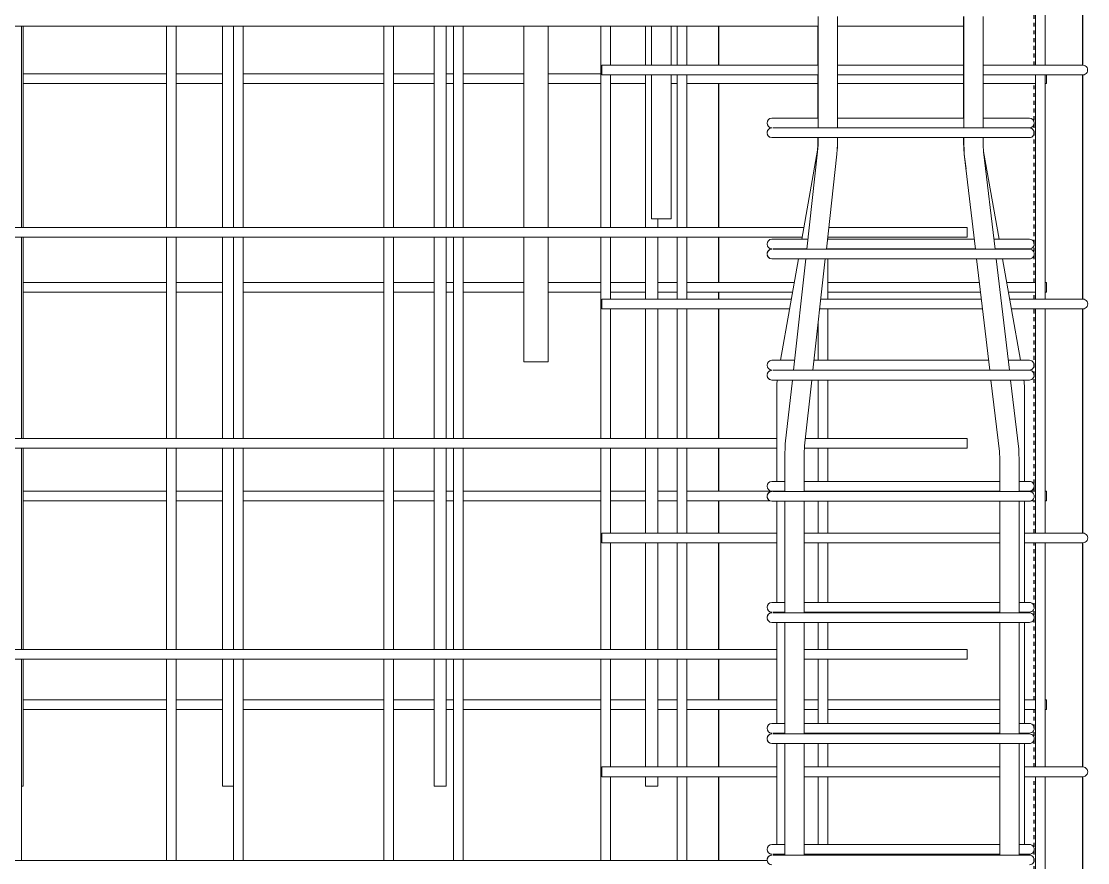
# Model space of a CAD drawing. Header units: millimetres. Extents: x -12508 to 11584, y -2169 to 13538.
# Drawn here: x -9260 to -8382, y 2288 to 2980 of the extents above; entities that cross this region are included whole.
import ezdxf

# ---------------------------------------------------------------- set-up
doc = ezdxf.new("R2010")
doc.units = ezdxf.units.MM
doc.linetypes.add('Dash', pattern=[6.36, 3.18, -3.18])
for name, color, linetype, lineweight in [('A-WALL', 113, 'Continuous', 25), ('A-WALL-HDLN', 110, 'Dash', 25), ('S-COLS', 52, 'Continuous', 18), ('S-RBAR', 171, 'Continuous', 18)]:
    doc.layers.add(name, color=color, linetype=linetype, lineweight=lineweight)

msp = doc.modelspace()

# ---------------------------------------------------------------- linework, layer by layer
at = {"layer": 'A-WALL'}
for p, q in [((-8385.60868, 2943.84426), (-8385.60969, 3039.84559)), ((-8685.62473, 2975.94927), (-8685.6244, 2943.84123)), ((-8385.60667, 2751.34426), (-8385.6086, 2935.84401)), ((-8685.62424, 2928.80605), (-8685.623, 2810.30495)), ((-8685.62292, 2802.30495), (-8685.62253, 2765.04743)), ((-8685.62245, 2757.04743), (-8685.62239, 2751.34123)), ((-8685.6223, 2743.34077), (-8685.62119, 2636.66063)), ((-8385.60466, 2558.84426), (-8385.60659, 2743.34401)), ((-8685.6211, 2628.66063), (-8685.62073, 2593.28881)), ((-8685.62065, 2585.28881), (-8685.62037, 2558.84123)), ((-8685.62029, 2550.84077), (-8685.61937, 2463.01631)), ((-8385.60265, 2366.34426), (-8385.60458, 2550.84401)), ((-8685.61929, 2455.01631), (-8685.61894, 2421.53019)), ((-8685.61886, 2413.53019), (-8685.61836, 2366.34123)), ((-8685.61828, 2358.34077), (-8685.61756, 2289.37199)), ((-8385.60064, 2173.84426), (-8385.60257, 2358.34401))]:
    msp.add_line(p, q, dxfattribs=at)
at = {"layer": 'A-WALL-HDLN'}
for p, q in [((-8425.6107, 2943.84394), (-8425.6117, 3039.84412)), ((-8425.60883, 2765.05015), (-8425.61054, 2928.80877)), ((-8425.60868, 2751.34394), (-8425.60874, 2757.05015)), ((-8425.60703, 2593.29152), (-8425.6086, 2743.34349)), ((-8425.60667, 2558.84394), (-8425.60695, 2585.29152)), ((-8425.60524, 2421.5329), (-8425.60659, 2550.84349)), ((-8425.60466, 2366.34394), (-8425.60515, 2413.5329)), ((-8425.60344, 2249.77428), (-8425.60458, 2358.34349))]:
    msp.add_line(p, q, dxfattribs=at)
at = {"layer": 'S-COLS'}
for p, q in [((-8385.60868, 2943.84426), (-8385.60969, 3039.84559)), ((-8385.60667, 2751.34426), (-8385.6086, 2935.84401)), ((-8385.60466, 2558.84426), (-8385.60659, 2743.34401)), ((-8385.60265, 2366.34426), (-8385.60458, 2550.84401)), ((-8385.60064, 2173.84426), (-8385.60257, 2358.34401))]:
    msp.add_line(p, q, dxfattribs=at)
at = {"layer": 'S-RBAR'}
for p, q in [((-8424.66629, 2943.84395), (-8424.67346, 3629.8433)), ((-8416.66629, 2943.84404), (-8416.67346, 3629.84338)), ((-8603.63107, 2892.22141), (-8603.63203, 2983.95108)), ((-8587.63107, 2892.22158), (-8587.63203, 2983.95116)), ((-8587.53242, 2900.23195), (-8587.5333, 2983.95116)), ((-8483.73242, 2900.23303), (-8483.7333, 2983.95238)), ((-8483.63107, 2892.22266), (-8483.63203, 2983.95238)), ((-8467.63107, 2892.22283), (-8467.63203, 2983.95255)), ((-8603.63194, 2975.95013), (-9815.62744, 2975.93747)), ((-9259.6258, 2810.29896), (-9259.62753, 2975.94328)), ((-9258.10801, 2810.29897), (-9258.10974, 2975.94329)), ((-9140.14602, 2810.3002), (-9140.14775, 2975.94453)), ((-9132.14602, 2810.30029), (-9132.14775, 2975.94461)), ((-9093.9423, 2810.30069), (-9093.94403, 2975.94501)), ((-9084.95914, 2810.30078), (-9084.96087, 2975.9451)), ((-9076.95914, 2810.30086), (-9076.96087, 2975.94519)), ((-8961.27574, 2810.30207), (-8961.27747, 2975.94639)), ((-8953.27574, 2810.30216), (-8953.27747, 2975.94648)), ((-8919.7766, 2810.30251), (-8919.77833, 2975.94683)), ((-8909.7766, 2810.30261), (-8909.77833, 2975.94693)), ((-8903.85497, 2810.30267), (-8903.8567, 2975.94699)), ((-8895.85497, 2810.30276), (-8895.8567, 2975.94708)), ((-8845.80408, 2810.30328), (-8845.80581, 2975.9476)), ((-8825.80408, 2810.30349), (-8825.80581, 2975.94781)), ((-8782.40546, 2810.30394), (-8782.40719, 2975.94826)), ((-8774.40686, 2943.8403), (-8774.40719, 2975.94835)), ((-8745.61229, 2943.8406), (-8745.61262, 2975.94865)), ((-8740.63412, 2943.84065), (-8740.63446, 2975.9487)), ((-8724.63412, 2943.84082), (-8724.63446, 2975.94887)), ((-8719.6272, 2943.84087), (-8719.62753, 2975.94892)), ((-8711.6272, 2943.84095), (-8711.62753, 2975.949)), ((-8603.73415, 2943.84208), (-8603.73449, 2975.95013)), ((-8483.73321, 2975.95138), (-8587.53321, 2975.9503)), ((-8781.61109, 2943.84022), (-8603.63161, 2943.84208)), ((-8781.611, 2935.84022), (-8781.61109, 2943.84022)), ((-8587.53288, 2943.84225), (-8483.73288, 2943.84334)), ((-8467.63161, 2943.8435), (-8405.61109, 2943.84415)), ((-9140.14734, 2936.8013), (-9258.10933, 2936.80007)), ((-9093.94384, 2936.80178), (-9132.14734, 2936.80138)), ((-8961.27706, 2936.80317), (-9076.96046, 2936.80196)), ((-8919.77814, 2936.8036), (-8953.27706, 2936.80325)), ((-8903.85629, 2936.80377), (-8909.77792, 2936.80371)), ((-8845.80541, 2936.80438), (-8895.85629, 2936.80385)), ((-8782.40678, 2936.80504), (-8825.80541, 2936.80458)), ((-8781.611, 2935.84022), (-8603.63152, 2935.84208)), ((-8774.40546, 2810.30403), (-8774.40677, 2935.83985)), ((-8745.61089, 2810.30433), (-8745.6122, 2935.84015)), ((-8740.6328, 2817.34049), (-8740.63404, 2935.84065)), ((-8724.6328, 2817.34066), (-8724.63404, 2935.84082)), ((-8719.6258, 2810.3046), (-8719.62711, 2935.84087)), ((-8711.6258, 2810.30468), (-8711.62711, 2935.84095)), ((-8603.7337, 2900.23178), (-8603.73407, 2935.84208)), ((-8587.5328, 2935.84225), (-8483.7328, 2935.84334)), ((-8467.63152, 2935.8435), (-8405.611, 2935.84415)), ((-8424.66428, 2751.34395), (-8424.66621, 2935.8435)), ((-8416.66428, 2751.34404), (-8416.66621, 2935.84358)), ((-8415.62855, 2935.84359), (-8415.62848, 2928.80887)), ((-9140.14726, 2928.8013), (-9258.10924, 2928.80007)), ((-9093.94376, 2928.80178), (-9132.14726, 2928.80138)), ((-8961.27698, 2928.80317), (-9076.96037, 2928.80196)), ((-8919.77805, 2928.8036), (-8953.27698, 2928.80325)), ((-8903.85621, 2928.80377), (-8909.77783, 2928.80371)), ((-8845.80532, 2928.80438), (-8895.85621, 2928.80385)), ((-8782.4067, 2928.80504), (-8825.80532, 2928.80458)), ((-8745.61235, 2928.80542), (-8774.4067, 2928.80512)), ((-8719.62704, 2928.80569), (-8724.63397, 2928.80564)), ((-8604.18571, 2928.8069), (-8711.62704, 2928.80578)), ((-8483.73399, 2928.80816), (-8587.53272, 2928.80707)), ((-8424.66614, 2928.80878), (-8467.63145, 2928.80833)), ((-8415.62848, 2928.80887), (-8416.66614, 2928.80886)), ((-8621.62606, 2900.23159), (-8603.63115, 2900.23178)), ((-8587.63115, 2900.23195), (-8483.63115, 2900.23303)), ((-8467.63115, 2900.2332), (-8449.62606, 2900.23339)), ((-8449.62437, 2892.22302), (-8621.62437, 2892.22122)), ((-8449.62428, 2884.22302), (-8621.62428, 2884.22122)), ((-8603.73347, 2878.48512), (-8603.73353, 2884.22106)), ((-8603.63092, 2878.48628), (-8603.63098, 2884.22136)), ((-8587.63092, 2878.48645), (-8587.63098, 2884.22144)), ((-8587.53221, 2879.62013), (-8587.53226, 2884.22144)), ((-8483.7322, 2878.48695), (-8483.73226, 2884.22266)), ((-8483.63092, 2878.48753), (-8483.63098, 2884.22266)), ((-8467.63092, 2878.4877), (-8467.63098, 2884.22283)), ((-8616.96734, 2800.62107), (-8604.0183, 2874.06321)), ((-8612.83316, 2792.49159), (-8603.96448, 2872.42265)), ((-8604.00084, 2874.06321), (-8603.73491, 2878.11051)), ((-8603.96448, 2872.42265), (-8603.63223, 2878.10487)), ((-8603.73491, 2878.11051), (-8603.73347, 2878.48512)), ((-8603.63223, 2878.10487), (-8603.63092, 2878.48628)), ((-8588.06207, 2870.65822), (-8587.8465, 2874.57233)), ((-8587.8465, 2874.57233), (-8587.63092, 2878.48645)), ((-8483.40001, 2874.54587), (-8483.63092, 2878.48753)), ((-8483.24222, 2870.55067), (-8483.40801, 2873.22889)), ((-8483.1691, 2870.60422), (-8483.40001, 2874.54587)), ((-8467.62954, 2878.10977), (-8467.63092, 2878.4877)), ((-8467.27934, 2872.47918), (-8467.62954, 2878.10977)), ((-8457.84116, 2792.49321), (-8467.27934, 2872.47918)), ((-8454.49542, 2800.62276), (-8467.24599, 2872.93038)), ((-8596.73496, 2792.49176), (-8588.06207, 2870.65822)), ((-8481.76228, 2858.68176), (-8483.24222, 2870.55067)), ((-8473.95214, 2792.49304), (-8483.1691, 2870.60422)), ((-8615.25979, 2810.30569), (-9815.62571, 2810.29315)), ((-8724.6328, 2817.34066), (-8740.6328, 2817.34049)), ((-8735.61089, 2810.30443), (-8735.61096, 2817.34017)), ((-8480.84016, 2810.30709), (-8594.75841, 2810.3059)), ((-8480.84016, 2810.30709), (-8480.84007, 2802.30709)), ((-8616.67032, 2802.30567), (-9815.62563, 2802.29315)), ((-9259.62399, 2636.65463), (-9259.62572, 2802.29896)), ((-9258.10619, 2636.65465), (-9258.10792, 2802.29897)), ((-9140.14421, 2636.65588), (-9140.14594, 2802.3002)), ((-9132.14421, 2636.65597), (-9132.14594, 2802.30029)), ((-9093.94049, 2636.65636), (-9093.94222, 2802.30069)), ((-9084.95732, 2636.65646), (-9084.95905, 2802.30078)), ((-9076.95732, 2636.65654), (-9076.95905, 2802.30086)), ((-8961.27393, 2636.65775), (-8961.27566, 2802.30207)), ((-8953.27393, 2636.65783), (-8953.27566, 2802.30216)), ((-8919.77478, 2636.65818), (-8919.77651, 2802.30251)), ((-8909.77478, 2636.65829), (-8909.77651, 2802.30261)), ((-8903.85315, 2636.65835), (-8903.85489, 2802.30267)), ((-8895.85315, 2636.65843), (-8895.85489, 2802.30276)), ((-8845.80293, 2699.8392), (-8845.804, 2802.30328)), ((-8825.80293, 2699.83941), (-8825.804, 2802.30349)), ((-8782.40365, 2636.65962), (-8782.40538, 2802.30394)), ((-8774.40484, 2751.3403), (-8774.40538, 2802.30403)), ((-8745.61027, 2751.3406), (-8745.61081, 2802.30433)), ((-8735.61027, 2751.3407), (-8735.61081, 2802.30443)), ((-8719.62519, 2751.34087), (-8719.62572, 2802.3046)), ((-8711.62519, 2751.34095), (-8711.62572, 2802.30468)), ((-8480.84007, 2802.30709), (-8595.64604, 2802.30589)), ((-8595.53508, 2800.62129), (-8595.5351, 2802.30589)), ((-8621.62502, 2800.62102), (-8611.93116, 2800.62112)), ((-8621.62493, 2792.62102), (-8612.81879, 2792.62111)), ((-8449.62333, 2792.4933), (-8621.62333, 2792.4915)), ((-8596.72059, 2792.62128), (-8473.96743, 2792.62256)), ((-8595.83295, 2800.62129), (-8474.91141, 2800.62255)), ((-8458.80042, 2800.62272), (-8449.62502, 2800.62282)), ((-8457.85644, 2792.62273), (-8449.62493, 2792.62282)), ((-8634.53034, 2701.01028), (-8619.81129, 2784.49125)), ((-8623.89859, 2692.76175), (-8613.7208, 2784.49156)), ((-8449.62324, 2784.4933), (-8621.62324, 2784.4915)), ((-8607.80039, 2692.76192), (-8597.6226, 2784.49167)), ((-8595.53456, 2751.34217), (-8595.53491, 2784.49168)), ((-8462.18425, 2692.76344), (-8473.00816, 2784.49305)), ((-8446.07327, 2692.7636), (-8456.89718, 2784.49322)), ((-8436.93035, 2701.01235), (-8451.65118, 2784.49327)), ((-9140.14555, 2765.04268), (-9258.10753, 2765.04145)), ((-9140.14547, 2757.04268), (-9258.10745, 2757.04145)), ((-9093.94205, 2765.04316), (-9132.14555, 2765.04276)), ((-9093.94196, 2757.04316), (-9132.14547, 2757.04276)), ((-8961.27527, 2765.04455), (-9076.95866, 2765.04334)), ((-8961.27518, 2757.04455), (-9076.95858, 2757.04334)), ((-8919.77634, 2765.04498), (-8953.27527, 2765.04463)), ((-8919.77626, 2757.04498), (-8953.27518, 2757.04463)), ((-8903.8545, 2765.04515), (-8909.77612, 2765.04509)), ((-8903.85441, 2757.04515), (-8909.77604, 2757.04509)), ((-8845.80361, 2765.04575), (-8895.8545, 2765.04523)), ((-8845.80353, 2757.04575), (-8895.85441, 2757.04523)), ((-8782.40499, 2765.04642), (-8825.80361, 2765.04596)), ((-8782.4049, 2757.04642), (-8825.80353, 2757.04596)), ((-8745.61064, 2765.0468), (-8774.40499, 2765.0465)), ((-8745.61055, 2757.0468), (-8774.4049, 2757.0465)), ((-8719.62533, 2765.04707), (-8735.61042, 2765.04691)), ((-8719.62525, 2757.04707), (-8735.61033, 2757.04691)), ((-8623.23944, 2765.04808), (-8711.62533, 2765.04716)), ((-8624.64997, 2757.04807), (-8711.62525, 2757.04716)), ((-8470.71388, 2765.04967), (-8595.53471, 2765.04837)), ((-8469.7699, 2757.04968), (-8595.53462, 2757.04837)), ((-8424.66443, 2765.05015), (-8448.22259, 2765.04991)), ((-8424.66434, 2757.05015), (-8446.81189, 2757.04992)), ((-8415.62676, 2765.05025), (-8416.66443, 2765.05024)), ((-8415.62668, 2757.05025), (-8416.66434, 2757.05024)), ((-8415.62676, 2765.05025), (-8415.62668, 2757.05025)), ((-8781.60908, 2751.34022), (-8625.65607, 2751.34185)), ((-8781.60899, 2743.34022), (-8781.60908, 2751.34022)), ((-8601.30068, 2751.34211), (-8469.09658, 2751.34349)), ((-8445.80567, 2751.34373), (-8405.60908, 2751.34415)), ((-8781.60899, 2743.34022), (-8627.0666, 2743.34184)), ((-8774.40365, 2636.6597), (-8774.40476, 2743.33985)), ((-8745.60908, 2636.66), (-8745.61019, 2743.34015)), ((-8735.60908, 2636.66011), (-8735.61019, 2743.34025)), ((-8719.62399, 2636.66028), (-8719.6251, 2743.34087)), ((-8711.62399, 2636.66036), (-8711.6251, 2743.34095)), ((-8602.18831, 2743.3421), (-8468.1526, 2743.3435)), ((-8595.53404, 2701.01072), (-8595.53448, 2743.34171)), ((-8444.19592, 2743.34375), (-8405.60899, 2743.34415)), ((-8424.66227, 2558.84395), (-8424.6642, 2743.3435)), ((-8416.66227, 2558.84404), (-8416.6642, 2743.34358)), ((-8603.53404, 2701.01064), (-8603.53435, 2731.21059)), ((-8825.80293, 2699.83941), (-8845.80293, 2699.8392)), ((-8606.88517, 2701.0106), (-8463.15758, 2701.0121)), ((-8449.62228, 2692.76357), (-8621.62228, 2692.76178)), ((-8607.7728, 2693.01059), (-8462.21359, 2693.01211)), ((-8637.5293, 2601.39966), (-8637.53012, 2679.79693)), ((-8630.60506, 2632.31812), (-8624.78623, 2684.76174)), ((-8449.6222, 2684.76357), (-8621.6222, 2684.76178)), ((-8614.70265, 2630.55368), (-8608.68803, 2684.76188)), ((-8603.53337, 2636.66149), (-8603.53387, 2684.76162)), ((-8595.53337, 2636.66157), (-8595.53387, 2684.76196)), ((-8454.29057, 2625.86666), (-8461.24027, 2684.76345)), ((-8438.40081, 2627.74162), (-8445.12928, 2684.76361)), ((-8433.7293, 2601.40178), (-8433.73011, 2678.6648)), ((-8637.52967, 2636.66113), (-9815.6239, 2636.64882)), ((-8480.83834, 2636.66277), (-8614.02497, 2636.66138)), ((-8480.83834, 2636.66277), (-8480.83826, 2628.66277)), ((-8637.52959, 2628.66113), (-9815.62381, 2628.64882)), ((-9259.62217, 2463.01031), (-9259.6239, 2628.65463)), ((-9258.10438, 2463.01033), (-9258.10611, 2628.65465)), ((-9140.14239, 2463.01156), (-9140.14412, 2628.65588)), ((-9132.14239, 2463.01164), (-9132.14412, 2628.65597)), ((-9093.93867, 2463.01204), (-9093.9404, 2628.65636)), ((-9084.95551, 2463.01214), (-9084.95724, 2628.65646)), ((-9076.95551, 2463.01222), (-9076.95724, 2628.65654)), ((-8961.27211, 2463.01343), (-8961.27384, 2628.65775)), ((-8953.27211, 2463.01351), (-8953.27384, 2628.65783)), ((-8919.77297, 2463.01386), (-8919.7747, 2628.65818)), ((-8909.77297, 2463.01397), (-8909.7747, 2628.65829)), ((-8903.85134, 2463.01403), (-8903.85307, 2628.65835)), ((-8895.85134, 2463.01411), (-8895.85307, 2628.65843)), ((-8782.40183, 2463.0153), (-8782.40356, 2628.65962)), ((-8774.40283, 2558.8403), (-8774.40356, 2628.6597)), ((-8745.60826, 2558.8406), (-8745.60899, 2628.66)), ((-8735.60826, 2558.8407), (-8735.60899, 2628.66011)), ((-8719.62317, 2558.84087), (-8719.6239, 2628.66028)), ((-8711.62317, 2558.84095), (-8711.6239, 2628.66036)), ((-8631.03621, 2624.48988), (-8630.82064, 2628.404)), ((-8630.82064, 2628.404), (-8630.60506, 2632.31812)), ((-8615.03621, 2624.49005), (-8614.74288, 2630.17912)), ((-8480.83826, 2628.66277), (-8614.82114, 2628.66137)), ((-8614.74288, 2630.17912), (-8614.70265, 2630.55368)), ((-8603.533, 2601.40006), (-8603.53328, 2628.66149)), ((-8595.533, 2601.40015), (-8595.53328, 2628.66157)), ((-8454.24817, 2625.49549), (-8454.29057, 2625.86666)), ((-8453.93898, 2619.85813), (-8454.24817, 2625.49549)), ((-8438.16989, 2623.79996), (-8438.40081, 2627.74162)), ((-8631.03588, 2593.03194), (-8631.03621, 2624.48988)), ((-8615.03588, 2593.03213), (-8615.03621, 2624.49005)), ((-8453.9387, 2593.03381), (-8453.93898, 2619.85813)), ((-8437.93898, 2619.8583), (-8438.16989, 2623.79996)), ((-8437.9387, 2593.03395), (-8437.93898, 2619.8583)), ((-8615.03597, 2601.39994), (-8453.93879, 2601.40163)), ((-9140.14375, 2593.28406), (-9258.10574, 2593.28283)), ((-9093.94025, 2593.28454), (-9132.14375, 2593.28414)), ((-8961.27347, 2593.28593), (-9076.95687, 2593.28472)), ((-8919.77455, 2593.28636), (-8953.27347, 2593.28601)), ((-8903.8527, 2593.28653), (-8909.77433, 2593.28647)), ((-8782.40319, 2593.2878), (-8895.8527, 2593.28661)), ((-8745.60884, 2593.28818), (-8774.40319, 2593.28788)), ((-8719.62353, 2593.28845), (-8735.60862, 2593.28829)), ((-8637.52922, 2593.28931), (-8711.62353, 2593.28854)), ((-8449.62124, 2593.03385), (-8621.62124, 2593.03206)), ((-8615.03588, 2593.39994), (-8453.93871, 2593.40163)), ((-8603.53291, 2593.28967), (-8615.03588, 2593.28955)), ((-8453.93871, 2593.29123), (-8595.53291, 2593.28975)), ((-8424.66263, 2593.29153), (-8433.72922, 2593.29144)), ((-8415.62497, 2593.29163), (-8416.66263, 2593.29162)), ((-8415.62497, 2593.29163), (-8415.62489, 2585.29163)), ((-9140.14367, 2585.28406), (-9258.10565, 2585.28283)), ((-9093.94017, 2585.28454), (-9132.14367, 2585.28414)), ((-8961.27339, 2585.28593), (-9076.95678, 2585.28472)), ((-8919.77446, 2585.28636), (-8953.27339, 2585.28601)), ((-8903.85262, 2585.28653), (-8909.77424, 2585.28647)), ((-8782.40311, 2585.2878), (-8895.85262, 2585.28661)), ((-8745.60876, 2585.28818), (-8774.40311, 2585.28788)), ((-8719.62345, 2585.28845), (-8735.60854, 2585.28829)), ((-8642.95618, 2585.28925), (-8711.62345, 2585.28854)), ((-8637.52826, 2501.78909), (-8637.52913, 2585.03172)), ((-8631.03484, 2493.30222), (-8631.0358, 2585.03194)), ((-8449.62116, 2585.03385), (-8621.62116, 2585.03206)), ((-8615.03484, 2493.3024), (-8615.0358, 2585.03211)), ((-8603.53255, 2558.84208), (-8603.53283, 2585.0319)), ((-8595.53255, 2558.84217), (-8595.53283, 2585.03224)), ((-8453.93766, 2493.30409), (-8453.93862, 2585.03381)), ((-8437.93766, 2493.30423), (-8437.93862, 2585.03395)), ((-8433.72826, 2501.79121), (-8433.72913, 2585.03397)), ((-8424.66255, 2585.29153), (-8428.29344, 2585.2915)), ((-8415.62489, 2585.29163), (-8416.66255, 2585.29162)), ((-8781.60706, 2558.84022), (-8637.52886, 2558.84173)), ((-8781.60698, 2550.84022), (-8781.60706, 2558.84022)), ((-8615.03552, 2558.84196), (-8453.93835, 2558.84365)), ((-8433.72886, 2558.84386), (-8405.60706, 2558.84415)), ((-8781.60698, 2550.84022), (-8637.52877, 2550.84173)), ((-8774.40183, 2463.01538), (-8774.40275, 2550.83985)), ((-8745.60726, 2463.01568), (-8745.60818, 2550.84015)), ((-8735.60726, 2463.01579), (-8735.60818, 2550.84025)), ((-8719.62217, 2463.01595), (-8719.62309, 2550.84087)), ((-8711.62217, 2463.01604), (-8711.62309, 2550.84095)), ((-8615.03544, 2550.84196), (-8453.93826, 2550.84365)), ((-8603.53196, 2501.78949), (-8603.53247, 2550.84163)), ((-8595.53196, 2501.78957), (-8595.53247, 2550.84171)), ((-8433.72877, 2550.84386), (-8405.60698, 2550.84415)), ((-8424.66026, 2366.34395), (-8424.66219, 2550.8435)), ((-8416.66026, 2366.34404), (-8416.66219, 2550.84358)), ((-8637.52817, 2493.30212), (-8637.52818, 2493.78909)), ((-8615.03493, 2501.78937), (-8453.93775, 2501.79105)), ((-8615.03484, 2493.78937), (-8453.93767, 2493.79105)), ((-8603.53187, 2493.30252), (-8603.53187, 2493.78914)), ((-8595.53187, 2493.30261), (-8595.53187, 2493.78957)), ((-8433.72817, 2493.30425), (-8433.72818, 2493.79121)), ((-8637.52722, 2402.17852), (-8637.52809, 2485.302)), ((-8631.0338, 2393.5725), (-8631.03475, 2485.30222)), ((-8449.6202, 2493.30413), (-8621.6202, 2493.30233)), ((-8449.62012, 2485.30413), (-8621.62012, 2485.30233)), ((-8615.0338, 2393.57268), (-8615.03475, 2485.30239)), ((-8603.53155, 2463.01717), (-8603.53178, 2485.30218)), ((-8595.53155, 2463.01725), (-8595.53178, 2485.30251)), ((-8453.93662, 2393.57437), (-8453.93758, 2485.30409)), ((-8437.93662, 2393.57451), (-8437.93758, 2485.30423)), ((-8433.72722, 2402.18064), (-8433.72809, 2485.30425)), ((-8637.52786, 2463.01681), (-9815.62208, 2463.0045)), ((-8480.83653, 2463.01845), (-8615.03452, 2463.01705)), ((-8480.83653, 2463.01845), (-8480.83644, 2455.01845)), ((-8637.52777, 2455.01681), (-9815.622, 2455.0045)), ((-9259.62036, 2289.36599), (-9259.62209, 2455.01031)), ((-9258.1032, 2350.60508), (-9258.10429, 2455.01033)), ((-9140.14058, 2289.36724), (-9140.14231, 2455.01156)), ((-9132.14058, 2289.36732), (-9132.14231, 2455.01164)), ((-9093.9375, 2350.6068), (-9093.93859, 2455.01204)), ((-9084.95369, 2289.36781), (-9084.95542, 2455.01214)), ((-9076.95369, 2289.3679), (-9076.95542, 2455.01222)), ((-8961.2703, 2289.36911), (-8961.27203, 2455.01343)), ((-8953.2703, 2289.36919), (-8953.27203, 2455.01351)), ((-8919.77179, 2350.60862), (-8919.77288, 2455.01386)), ((-8909.77179, 2350.60872), (-8909.77288, 2455.01397)), ((-8903.84953, 2289.36971), (-8903.85126, 2455.01403)), ((-8895.84953, 2289.36979), (-8895.85126, 2455.01411)), ((-8782.40002, 2289.37098), (-8782.40175, 2455.0153)), ((-8774.40082, 2366.3403), (-8774.40175, 2455.01538)), ((-8745.60625, 2366.3406), (-8745.60718, 2455.01568)), ((-8735.60625, 2366.3407), (-8735.60718, 2455.01579)), ((-8719.62116, 2366.34087), (-8719.62209, 2455.01595)), ((-8711.62116, 2366.34095), (-8711.62209, 2455.01604)), ((-8480.83644, 2455.01845), (-8615.03444, 2455.01705)), ((-8603.53092, 2402.17892), (-8603.53147, 2455.01717)), ((-8595.53092, 2402.179), (-8595.53147, 2455.01725)), ((-9140.14196, 2421.52544), (-9258.10394, 2421.52421)), ((-9093.93824, 2421.52592), (-9132.14196, 2421.52552)), ((-8961.27168, 2421.52731), (-9076.95507, 2421.5261)), ((-8919.77253, 2421.52774), (-8953.27168, 2421.52739)), ((-8903.85091, 2421.52791), (-8909.77253, 2421.52784)), ((-8782.4014, 2421.52918), (-8895.85091, 2421.52799)), ((-8745.60683, 2421.52956), (-8774.4014, 2421.52926)), ((-8719.62174, 2421.52983), (-8735.60683, 2421.52966)), ((-8637.52742, 2421.53069), (-8711.62174, 2421.52992)), ((-8603.53112, 2421.53104), (-8615.03409, 2421.53092)), ((-8453.93691, 2421.53261), (-8595.53112, 2421.53113)), ((-8424.66084, 2421.53291), (-8433.72742, 2421.53282)), ((-8415.62318, 2421.53301), (-8416.66084, 2421.533)), ((-8415.62318, 2421.53301), (-8415.62309, 2413.53301)), ((-9140.14188, 2413.52544), (-9258.10386, 2413.52421)), ((-9093.93815, 2413.52592), (-9132.14188, 2413.52552)), ((-8961.2716, 2413.52731), (-9076.95499, 2413.5261)), ((-8919.77245, 2413.52774), (-8953.2716, 2413.52739)), ((-8903.85082, 2413.52791), (-8909.77245, 2413.52784)), ((-8782.40132, 2413.52918), (-8895.85082, 2413.52799)), ((-8745.60674, 2413.52956), (-8774.40132, 2413.52926)), ((-8719.62166, 2413.52983), (-8735.60674, 2413.52966)), ((-8637.52734, 2413.53069), (-8711.62166, 2413.52992)), ((-8603.53103, 2413.53104), (-8615.034, 2413.53092)), ((-8453.93683, 2413.53261), (-8595.53103, 2413.53113)), ((-8424.66075, 2413.53291), (-8433.72734, 2413.53282)), ((-8415.62309, 2413.53301), (-8416.66075, 2413.533)), ((-8615.03389, 2402.1788), (-8453.93671, 2402.18048)), ((-8637.52713, 2393.5724), (-8637.52714, 2394.17852)), ((-8449.61916, 2393.57441), (-8621.61916, 2393.57261)), ((-8615.0338, 2394.1788), (-8453.93663, 2394.18048)), ((-8603.53083, 2393.5728), (-8603.53083, 2394.17857)), ((-8595.53083, 2393.57289), (-8595.53083, 2394.179)), ((-8433.72713, 2393.57452), (-8433.72714, 2394.18064)), ((-8637.52618, 2302.56795), (-8637.52705, 2385.57228)), ((-8631.03275, 2293.84278), (-8631.03371, 2385.57249)), ((-8449.61907, 2385.57441), (-8621.61907, 2385.57261)), ((-8615.03275, 2293.84296), (-8615.03371, 2385.57267)), ((-8603.53054, 2366.34208), (-8603.53074, 2385.57245)), ((-8595.53054, 2366.34217), (-8595.53074, 2385.57279)), ((-8453.93558, 2293.84464), (-8453.93654, 2385.57437)), ((-8437.93558, 2293.84479), (-8437.93654, 2385.57451)), ((-8433.72618, 2302.57007), (-8433.72705, 2385.57452)), ((-8781.60505, 2366.34022), (-8637.52684, 2366.34173)), ((-8781.60497, 2358.34022), (-8781.60505, 2366.34022)), ((-8615.03351, 2366.34196), (-8453.93634, 2366.34365)), ((-8433.72684, 2366.34386), (-8405.60505, 2366.34415)), ((-8781.60497, 2358.34022), (-8637.52676, 2358.34173)), ((-8774.40002, 2289.37106), (-8774.40074, 2358.33985)), ((-8745.60609, 2350.61044), (-8745.60617, 2358.34015)), ((-8735.60609, 2350.61054), (-8735.60617, 2358.34025)), ((-8719.62036, 2289.37163), (-8719.62108, 2358.34087)), ((-8711.62036, 2289.37172), (-8711.62108, 2358.34095)), ((-8615.03343, 2358.34196), (-8453.93625, 2358.34365)), ((-8603.52987, 2302.56835), (-8603.53046, 2358.34163)), ((-8595.52987, 2302.56843), (-8595.53046, 2358.34171)), ((-8433.72676, 2358.34386), (-8405.60497, 2358.34415)), ((-8424.65825, 2173.84395), (-8424.66018, 2358.3435)), ((-8416.65825, 2173.84404), (-8416.66018, 2358.34358)), ((-9258.1032, 2350.60508), (-9259.621, 2350.60507)), ((-9084.95433, 2350.60689), (-9093.9375, 2350.6068)), ((-8909.77179, 2350.60872), (-8919.77179, 2350.60862)), ((-8735.60609, 2350.61054), (-8745.60609, 2350.61044)), ((-8615.03285, 2302.56823), (-8453.93567, 2302.56991)), ((-8637.52609, 2293.84268), (-8637.5261, 2294.56794)), ((-8449.61811, 2293.84469), (-8621.61811, 2293.84289)), ((-8615.03276, 2294.56823), (-8453.93559, 2294.56991)), ((-8603.52978, 2293.84308), (-8603.52979, 2294.568)), ((-8595.52978, 2293.84316), (-8595.52979, 2294.56843)), ((-8433.72609, 2293.8448), (-8433.7261, 2294.57007)), ((-8645.55641, 2289.37241), (-9815.62027, 2289.36018))]:
    msp.add_line(p, q, dxfattribs=at)
for centre, radius, start, end in [((-8385.61128, 2939.84426), 4, 270.00059865, 90.00059865), ((-8641.62625, 2896.23128), 4, 90.00059865, 270.00059865), ((-8429.62625, 2896.23349), 4, 270.02387063, 90.00059865), ((-8641.62456, 2888.22091), 4, 90.00059865, 270.00059865), ((-8641.62782, 2888.21942), 4, 120.00059865, 165.00059865), ((-8641.62782, 2888.21942), 4, 90.00059865, 105.00059865), ((-8429.62456, 2888.22312), 4, 270.00059865, 90.00059865), ((-8641.62782, 2888.21942), 4, 195.00059865, 240.00059865), ((-8635.53221, 2879.61962), 32, 350.00059864, 353.69776918), ((-8635.53221, 2879.61962), 48, 353.95966433, 0.00059864), ((-8435.7322, 2878.48746), 48, 180.00059864, 187.69806079), ((-8435.7322, 2878.48746), 32, 188.40340986, 190.00059864), ((-8641.62521, 2796.6207), 4, 90.00059865, 270.00059865), ((-8641.62351, 2788.49118), 4, 90.00059865, 270.00059865), ((-8641.62678, 2788.4897), 4, 90.00059865, 105.00059865), ((-8429.62521, 2796.62292), 4, 270.00059865, 90.00059865), ((-8429.62351, 2788.4934), 4, 270.00059865, 90.00059865), ((-8641.62678, 2788.4897), 4, 120.00059865, 165.00059865), ((-8641.62678, 2788.4897), 4, 195.00059865, 240.00059865), ((-8385.60927, 2747.34426), 4, 270.00059865, 90.00059865), ((-8641.62416, 2697.01013), 4, 90.00059865, 270.00059865), ((-8429.62416, 2697.01235), 4, 270.00059865, 90.00059865), ((-8641.62247, 2688.76146), 4, 90.00059865, 270.00059865), ((-8641.62574, 2688.75998), 4, 120.00059865, 165.00059865), ((-8641.62574, 2688.75998), 4, 195.00059865, 240.00059865), ((-8641.62574, 2688.75998), 4, 90.00059865, 105.00059865), ((-8429.62247, 2688.76368), 4, 270.00059865, 90.00059865), ((-8589.53012, 2679.79743), 48, 174.05995852, 180.00059865), ((-8481.73011, 2678.6643), 48, 0.00059865, 7.30741876), ((-8641.62312, 2597.39956), 4, 90.00059865, 270.00059865), ((-8429.62312, 2597.40177), 4, 270.00059865, 90.00059865), ((-8641.62143, 2589.03174), 4, 90.00059865, 270.00059865), ((-8641.62469, 2589.03026), 4, 120.00059865, 165.00059865), ((-8641.62469, 2589.03026), 4, 90.00059865, 105.00059865), ((-8429.62143, 2589.03396), 4, 270.00059865, 90.00059865), ((-8641.62469, 2589.03026), 4, 195.00059865, 240.00059865), ((-8385.60725, 2554.84426), 4, 270.00059865, 90.00059865), ((-8641.62208, 2497.78899), 4, 90.00059865, 270.00059865), ((-8429.62208, 2497.7912), 4, 270.00059865, 90.00059865), ((-8641.62039, 2489.30202), 4, 90.00059865, 270.00059865), ((-8641.62365, 2489.30054), 4, 120.00059865, 165.00059865), ((-8641.62365, 2489.30054), 4, 195.00059865, 240.00059865), ((-8641.62365, 2489.30054), 4, 90.00059865, 105.00059865), ((-8429.62039, 2489.30424), 4, 270.00059865, 90.00059865), ((-8641.62104, 2398.17842), 4, 90.00059865, 270.00059865), ((-8429.62104, 2398.18063), 4, 270.00059865, 90.00059865), ((-8641.61935, 2389.5723), 4, 90.00059865, 270.00059865), ((-8641.62261, 2389.57082), 4, 120.00059865, 165.00059865), ((-8641.62261, 2389.57082), 4, 195.00059865, 240.00059865), ((-8641.62261, 2389.57082), 4, 90.00059865, 105.00059865), ((-8429.61935, 2389.57451), 4, 270.00059865, 90.00059865), ((-8385.60524, 2362.34426), 4, 270.00059865, 90.00059865), ((-8641.62, 2298.56784), 4, 90.00059865, 270.00059865), ((-8429.62, 2298.57006), 4, 270.00059865, 90.00059865), ((-8641.6183, 2289.84258), 4, 90.00059865, 270.00059865), ((-8641.62157, 2289.8411), 4, 120.00059865, 165.00059865), ((-8641.62157, 2289.8411), 4, 90.00059865, 105.00059865), ((-8429.6183, 2289.84479), 4, 270.00059865, 90.00059865)]:
    msp.add_arc(centre, radius, start, end, dxfattribs=at)
for centre, start_param, end_param in [((-8405.61132, 2943.84405), 0.00000013, 1.570784755), ((-8405.61124, 2935.84405), 6.283173869, 7.853958491), ((-8621.62629, 2900.23149), 1.570784755, 3.141592792), ((-8449.62629, 2900.23328), 0.000000134, 1.570784755), ((-8621.6246, 2892.22112), 3.0501999, 3.141581211), ((-8621.6246, 2892.22112), 2.356187965, 2.879774098), ((-8621.6246, 2892.22112), 1.570784755, 2.356171413), ((-8449.6246, 2892.22291), 6.28317386, 7.853958491), ((-8621.62451, 2884.22112), 2.439395116, 3.141592784), ((-8621.62451, 2884.22112), 2.26481243, 2.447556092), ((-8621.62451, 2884.22112), 1.570784755, 2.272973438), ((-8449.62451, 2884.22291), 0.000000126, 1.570784755), ((-8621.62525, 2800.62091), 1.570784755, 3.141592784), ((-8621.62356, 2792.49139), 3.050199891, 3.141581207), ((-8621.62516, 2792.62091), 2.356171413, 2.879774112), ((-8621.62356, 2792.49139), 2.35618796, 2.87977409), ((-8621.62516, 2792.62091), 1.570784755, 2.356171412), ((-8621.62356, 2792.49139), 1.570784755, 2.356171409), ((-8449.62525, 2800.62271), 0.000000134, 1.570784755), ((-8449.62516, 2792.62271), 0.785375081, 1.570784755), ((-8449.62356, 2792.49319), 6.283173856, 7.853958491), ((-8449.62516, 2792.62271), 6.283168074, 7.068560391), ((-8621.62347, 2784.49139), 2.439395121, 3.141592784), ((-8621.62347, 2784.49139), 2.26481243, 2.447556092), ((-8621.62347, 2784.49139), 1.570784755, 2.272973438), ((-8449.62347, 2784.49319), 0.000000121, 1.570784755), ((-8405.60931, 2751.34405), 0.00000013, 1.570784755), ((-8405.60922, 2743.34405), 6.283173869, 7.853958491), ((-8621.62421, 2701.01034), 1.641962288, 3.141592784), ((-8449.62421, 2701.01214), 0.00000013, 1.427646696), ((-8621.62251, 2692.76167), 3.050199891, 3.141581207), ((-8621.62412, 2693.01034), 2.356171411, 2.879774108), ((-8621.62251, 2692.76167), 2.35618796, 2.879774094), ((-8621.62412, 2693.01034), 1.686080557, 2.356171412), ((-8621.62251, 2692.76167), 1.570784755, 2.356171409), ((-8449.62251, 2692.76347), 6.283173865, 7.853958491), ((-8449.62412, 2693.01214), 0.785375078, 1.390112172), ((-8449.62412, 2693.01214), 6.283168074, 7.068560389), ((-8621.62243, 2684.76167), 2.439395118, 3.141592788), ((-8621.62243, 2684.76167), 2.264812429, 2.447556087), ((-8621.62243, 2684.76167), 1.570784755, 2.272973441), ((-8449.62243, 2684.76347), 0.000000121, 1.570784755), ((-8621.62317, 2601.39977), 2.063648852, 3.141592792), ((-8449.62317, 2601.40157), 0.000000134, 0.921891721), ((-8621.62147, 2593.03195), 3.050199895, 3.141581211), ((-8621.62308, 2593.39977), 2.356171414, 2.879774108), ((-8621.62147, 2593.03195), 2.356187965, 2.879774094), ((-8621.62308, 2593.39977), 2.069963378, 2.356171413), ((-8621.62147, 2593.03195), 1.570784755, 2.356171409), ((-8449.62147, 2593.03375), 6.28317386, 7.853958491), ((-8449.62308, 2593.40157), 0.785375083, 0.934147085), ((-8449.62308, 2593.40157), 6.283168079, 7.068560394), ((-8621.62139, 2585.03195), 2.439395118, 3.141592788), ((-8621.62139, 2585.03195), 2.264812429, 2.447556091), ((-8621.62139, 2585.03195), 1.570784755, 2.272973441), ((-8449.62139, 2585.03375), 0.00000013, 1.570784755), ((-8405.6073, 2558.84405), 0.000000134, 1.570784755), ((-8405.60721, 2550.84405), 6.283173869, 7.853958491), ((-8621.62213, 2501.7892), 2.063648853, 3.141592788), ((-8621.62204, 2493.7892), 2.356171416, 2.879774109), ((-8621.62204, 2493.7892), 2.069963376, 2.356171413), ((-8449.62204, 2493.79099), 0.785375081, 0.934147081), ((-8449.62213, 2501.79099), 0.00000013, 0.921891719), ((-8449.62204, 2493.79099), 6.283168079, 7.068560394), ((-8621.62043, 2493.30223), 3.050199891, 3.141581211), ((-8621.62035, 2485.30223), 2.439395114, 3.141592784), ((-8621.62043, 2493.30223), 2.356187961, 2.879774094), ((-8621.62035, 2485.30223), 2.264812427, 2.447556083), ((-8621.62043, 2493.30223), 1.570784755, 2.356171409), ((-8621.62035, 2485.30223), 1.570784755, 2.272973438), ((-8449.62035, 2485.30403), 0.000000121, 1.570784755), ((-8449.62043, 2493.30403), 6.28317386, 7.853958491), ((-8621.62108, 2402.17862), 2.06364885, 3.141592784), ((-8449.62108, 2402.18042), 0.000000139, 0.921891717), ((-8621.61939, 2393.57251), 3.050199899, 3.141581211), ((-8621.621, 2394.17862), 2.356171412, 2.8797741), ((-8621.61939, 2393.57251), 2.356187966, 2.879774101), ((-8621.621, 2394.17862), 2.06996338, 2.356171412), ((-8621.61939, 2393.57251), 1.570784755, 2.356171413), ((-8449.61939, 2393.57431), 6.283173873, 7.853958491), ((-8449.621, 2394.18042), 0.785375089, 0.934147078), ((-8449.621, 2394.18042), 6.283168083, 7.068560394), ((-8621.6193, 2385.57251), 2.439395121, 3.141592784), ((-8621.6193, 2385.57251), 2.264812433, 2.447556087), ((-8621.6193, 2385.57251), 1.570784755, 2.272973438), ((-8449.6193, 2385.57431), 0.000000134, 1.570784755), ((-8405.60528, 2366.34405), 0.000000134, 1.570784755), ((-8405.6052, 2358.34405), 6.283173869, 7.853958491), ((-8621.62004, 2302.56805), 2.063648849, 3.141592788), ((-8449.62004, 2302.56985), 0.000000134, 0.921891716), ((-8621.61835, 2293.84279), 3.0501999, 3.141581211), ((-8621.61996, 2294.56805), 2.356171411, 2.879774098), ((-8621.61835, 2293.84279), 2.356187965, 2.879774096), ((-8621.61996, 2294.56805), 2.069963379, 2.356171413), ((-8621.61835, 2293.84279), 1.570784755, 2.356171409), ((-8449.61835, 2293.84458), 6.283173869, 7.853958491), ((-8449.61996, 2294.56985), 0.785375086, 0.934147078), ((-8449.61996, 2294.56985), 6.283168083, 7.068560392)]:
    msp.add_ellipse(centre, major_axis=(20, 0.00021), ratio=0.000005254, start_param=start_param, end_param=end_param, dxfattribs=at)

doc.saveas('drawing.dxf')
